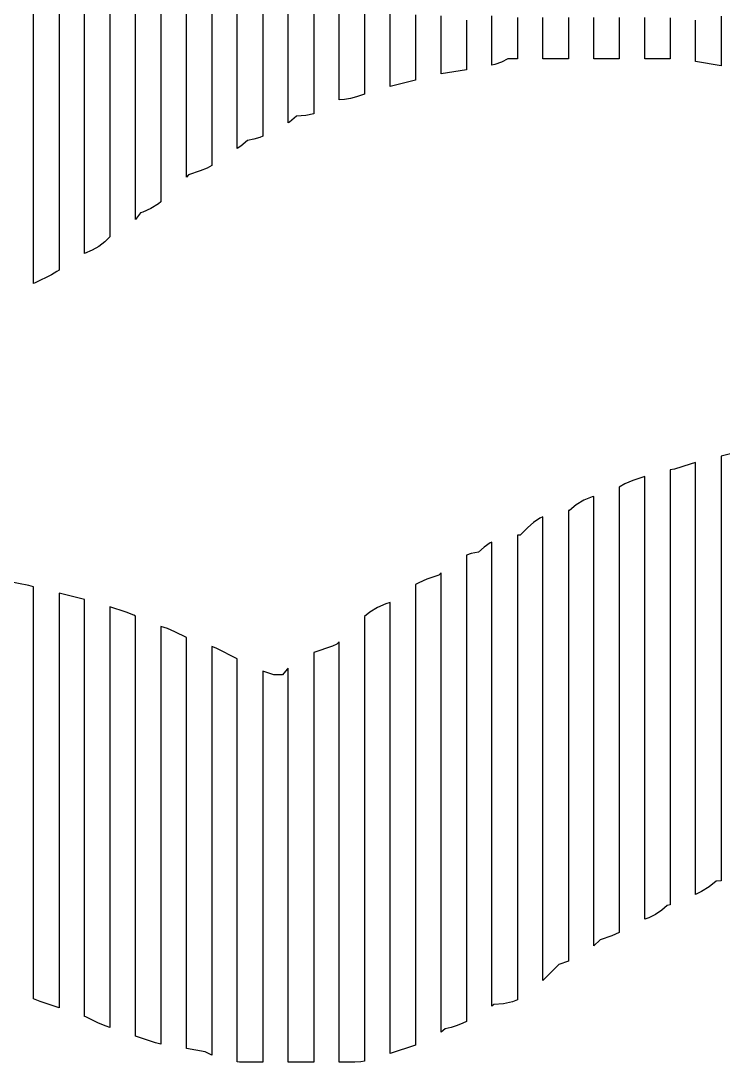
# Model space of a CAD drawing. Header units: metres. Extents: x -6 to 1890, y -8 to 898.
# Drawn here: x 623.6 to 733.9, y 462.7 to 626.4 of the extents above; entities that cross this region are included whole.
import ezdxf

# ---------------------------------------------------------------- set-up
doc = ezdxf.new("R2010")
doc.units = ezdxf.units.M
doc.layers.add('PASSADAS_COMPLETAS', color=1, linetype='CONTINUOUS')
doc.layers.add('PECAS_2D', color=3, linetype='CONTINUOUS')

msp = doc.modelspace()

# ---------------------------------------------------------------- linework, layer by layer
at = {"layer": 'PASSADAS_COMPLETAS'}
for points in [[(685.578, 627.281), (685.578, 625.997), (685.578, 624.714), (685.578, 623.43), (685.578, 622.146), (685.578, 617.012), (681.578, 616.012), (681.578, 621.177), (681.578, 622.469), (681.578, 623.76), (681.578, 625.051), (681.578, 626.343), (681.578, 658.625)], [(677.578, 656.507), (677.578, 625.242), (677.578, 623.94), (677.578, 622.637), (677.578, 621.334), (677.578, 620.032), (677.578, 614.821), (676.326, 614.404), (675.386, 614.146), (674.422, 613.989), (673.578, 613.944), (673.578, 617.848), (673.578, 619.15), (673.578, 620.451), (673.578, 621.753), (673.578, 623.054), (673.578, 624.356), (673.578, 656.893)], [(669.578, 655.92), (669.578, 623.435), (669.578, 622.136), (669.578, 620.837), (669.578, 619.537), (669.578, 618.238), (669.578, 616.938), (669.578, 611.741), (668.37, 611.457), (666.876, 611.352), (665.797, 610.451), (665.578, 610.319), (665.578, 615.442), (665.578, 616.723), (665.578, 618.003), (665.578, 619.284), (665.578, 620.565), (665.578, 621.845), (665.578, 653.863)], [(661.578, 652.336), (661.578, 619.918), (661.578, 618.622), (661.578, 617.325), (661.578, 616.028), (661.578, 614.732), (661.578, 613.435), (661.578, 608.248), (661.109, 608.044), (660.172, 607.752), (659.201, 607.554), (658.154, 606.655), (657.578, 606.296), (657.578, 611.454), (657.578, 612.744), (657.578, 614.034), (657.578, 615.323), (657.578, 616.613), (657.578, 617.903), (657.578, 651.434)], [(653.578, 650.654), (653.578, 616.688), (653.578, 615.382), (653.578, 614.075), (653.578, 612.769), (653.578, 611.463), (653.578, 610.156), (653.578, 608.85), (653.578, 603.624), (652.867, 603.219), (651.767, 602.77), (649.927, 602.157), (649.578, 601.808), (649.578, 606.981), (649.578, 608.274), (649.578, 609.567), (649.578, 610.86), (649.578, 612.154), (649.578, 648.362)], [(645.578, 647.006), (645.578, 609.537), (645.578, 608.245), (645.578, 606.953), (645.578, 605.661), (645.578, 604.368), (645.578, 597.908), (645.21, 597.593), (644.01, 596.852), (642.718, 596.307), (642.353, 596.185), (641.578, 595.146), (641.578, 600.357), (641.578, 601.66), (641.578, 602.963), (641.578, 604.266), (641.578, 605.568), (641.578, 606.871), (641.578, 608.174), (641.578, 643.349)], [(637.578, 642.702), (637.578, 605.311), (637.578, 604.022), (637.578, 602.733), (637.578, 601.443), (637.578, 600.154), (637.578, 598.865), (637.578, 597.575), (637.578, 592.418), (636.767, 591.613), (635.813, 590.887), (634.771, 590.293), (633.578, 589.813), (633.578, 594.944), (633.578, 596.227), (633.578, 597.509), (633.578, 598.792), (633.578, 600.074), (633.578, 601.357), (633.578, 602.64), (633.578, 639.836)], [(629.578, 637.708), (629.578, 600.137), (629.578, 598.841), (629.578, 597.546), (629.578, 596.25), (629.578, 594.954), (629.578, 593.659), (629.578, 592.363), (629.578, 587.181), (629.246, 586.942), (628.399, 586.46), (625.814, 585.167), (625.578, 585.065), (625.578, 590.28), (625.578, 591.583), (625.578, 592.887), (625.578, 594.19), (625.578, 595.494), (625.578, 596.798), (625.578, 634.603)], [(693.578, 626.458), (693.578, 625.161), (693.578, 623.864), (693.578, 618.674), (689.578, 618.008), (689.578, 623.212), (689.578, 624.513), (689.578, 625.814), (689.578, 627.115)], [(701.578, 626.875), (701.578, 625.58), (701.578, 624.285), (701.578, 620.4), (700.098, 620.4), (699.091, 619.879), (698.023, 619.487), (697.578, 619.384), (697.578, 624.539), (697.578, 625.827), (697.578, 627.116)], [(709.578, 626.875), (709.578, 625.58), (709.578, 624.285), (709.578, 620.4), (705.578, 620.4), (705.578, 624.285), (705.578, 625.58), (705.578, 626.875)], [(717.578, 626.875), (717.578, 625.58), (717.578, 624.285), (717.578, 620.4), (713.578, 620.4), (713.578, 624.285), (713.578, 625.58), (713.578, 626.875)], [(725.578, 626.814), (725.578, 625.531), (725.578, 624.249), (725.578, 620.4), (721.578, 620.4), (721.578, 624.285), (721.578, 625.58), (721.578, 626.875)], [(733.578, 627.087), (733.578, 625.79), (733.578, 624.492), (733.578, 623.194), (733.578, 619.301), (729.578, 619.968), (729.578, 623.849), (729.578, 625.143), (729.578, 626.437)], [(737.578, 558.936), (733.578, 557.936), (733.578, 552.8), (733.578, 551.517), (733.578, 550.233), (733.578, 548.949), (733.578, 547.665), (733.578, 546.381), (733.578, 545.097), (733.578, 543.813), (733.578, 542.529), (733.578, 541.246), (733.578, 539.962), (733.578, 538.678), (733.578, 537.394), (733.578, 536.11), (733.578, 534.826), (733.578, 532.258), (733.578, 501.446), (733.578, 500.162), (733.578, 498.878), (733.578, 497.594), (733.578, 496.31), (733.578, 495.026), (733.578, 491.175), (732.799, 491.139), (731.72, 490.238), (730.515, 489.514), (729.578, 489.046), (729.578, 494.268), (729.578, 495.574), (729.578, 496.879), (729.578, 498.185), (729.578, 499.49), (729.578, 500.796), (729.578, 533.435), (729.578, 534.741), (729.578, 536.047), (729.578, 537.352), (729.578, 538.658), (729.578, 539.963), (729.578, 541.269), (729.578, 542.575), (729.578, 543.88), (729.578, 545.186), (729.578, 546.491), (729.578, 547.797), (729.578, 549.102), (729.578, 550.408), (729.578, 551.714), (729.578, 556.936), (728.738, 556.698), (726.255, 555.871), (725.578, 555.805), (725.578, 550.646), (725.578, 549.356), (725.578, 548.066), (725.578, 546.776), (725.578, 545.486), (725.578, 544.196), (725.578, 542.906), (725.578, 541.616), (725.578, 540.326), (725.578, 539.036), (725.578, 537.746), (725.578, 536.456), (725.578, 535.166), (725.578, 533.876), (725.578, 532.586), (725.578, 530.006), (725.578, 499.047), (725.578, 497.757), (725.578, 496.468), (725.578, 495.178), (725.578, 493.888), (725.578, 492.598), (725.578, 491.308), (725.578, 487.438), (725.125, 487.341), (724.251, 486.573), (723.274, 485.915), (722.216, 485.387), (721.578, 485.166), (721.578, 490.32), (721.578, 491.608), (721.578, 492.897), (721.578, 494.185), (721.578, 495.474), (721.578, 496.762), (721.578, 530.262), (721.578, 531.55), (721.578, 532.839), (721.578, 534.127), (721.578, 535.416), (721.578, 536.704), (721.578, 537.993), (721.578, 539.281), (721.578, 540.569), (721.578, 541.858), (721.578, 543.146), (721.578, 544.435), (721.578, 545.723), (721.578, 547.012), (721.578, 548.3), (721.578, 549.589), (721.578, 554.742), (719.69, 554.113), (718.432, 553.586), (717.578, 553.066), (717.578, 547.88), (717.578, 546.583), (717.578, 545.287), (717.578, 543.99), (717.578, 542.694), (717.578, 541.397), (717.578, 540.101), (717.578, 538.804), (717.578, 537.508), (717.578, 536.211), (717.578, 534.915), (717.578, 533.618), (717.578, 532.322), (717.578, 531.025), (717.578, 529.729), (717.578, 528.432), (717.578, 494.724), (717.578, 493.427), (717.578, 492.131), (717.578, 490.834), (717.578, 489.538), (717.578, 488.241), (717.578, 483.055), (716.397, 482.557), (714.557, 481.944), (713.578, 480.965), (713.578, 486.104), (713.578, 487.388), (713.578, 488.673), (713.578, 489.957), (713.578, 491.242), (713.578, 492.527), (713.578, 527.212), (713.578, 528.497), (713.578, 529.782), (713.578, 531.066), (713.578, 532.351), (713.578, 533.636), (713.578, 534.92), (713.578, 536.205), (713.578, 537.49), (713.578, 538.774), (713.578, 540.059), (713.578, 541.344), (713.578, 542.628), (713.578, 543.913), (713.578, 545.198), (713.578, 546.482), (713.578, 551.621), (713.344, 551.566), (712.027, 551.03), (710.816, 550.3), (709.751, 549.41), (709.578, 549.406), (709.578, 544.253), (709.578, 542.965), (709.578, 541.677), (709.578, 540.389), (709.578, 539.101), (709.578, 537.813), (709.578, 536.525), (709.578, 535.237), (709.578, 533.949), (709.578, 532.66), (709.578, 531.372), (709.578, 530.084), (709.578, 528.796), (709.578, 527.508), (709.578, 526.22), (709.578, 490.154), (709.578, 488.866), (709.578, 487.578), (709.578, 486.289), (709.578, 485.001), (709.578, 483.713), (709.578, 478.561), (708.094, 478.066), (705.578, 475.55), (705.578, 480.756), (705.578, 482.057), (705.578, 483.359), (705.578, 484.66), (705.578, 485.961), (705.578, 487.263), (705.578, 488.564), (705.578, 523.703), (705.578, 525.004), (705.578, 526.306), (705.578, 527.607), (705.578, 528.908), (705.578, 530.21), (705.578, 531.511), (705.578, 532.813), (705.578, 534.114), (705.578, 535.416), (705.578, 536.717), (705.578, 538.018), (705.578, 539.32), (705.578, 540.621), (705.578, 541.923), (705.578, 543.224), (705.578, 548.43), (705.08, 548.184), (704.088, 547.519), (703.207, 546.744), (701.994, 545.532), (701.578, 545.512), (701.578, 540.297), (701.578, 538.994), (701.578, 537.69), (701.578, 536.387), (701.578, 535.083), (701.578, 533.779), (701.578, 532.476), (701.578, 531.172), (701.578, 529.869), (701.578, 528.565), (701.578, 527.261), (701.578, 525.958), (701.578, 524.654), (701.578, 523.351), (701.578, 522.047), (701.578, 485.546), (701.578, 484.242), (701.578, 482.939), (701.578, 481.635), (701.578, 480.331), (701.578, 479.028), (701.578, 477.724), (701.578, 472.51), (700.812, 472.192), (699.414, 471.859), (697.899, 471.75), (697.578, 471.482), (697.578, 475.39), (697.578, 476.693), (697.578, 477.995), (697.578, 479.298), (697.578, 480.601), (697.578, 481.903), (697.578, 519.681), (697.578, 520.983), (697.578, 522.286), (697.578, 523.589), (697.578, 524.891), (697.578, 526.194), (697.578, 527.497), (697.578, 528.799), (697.578, 530.102), (697.578, 531.405), (697.578, 532.707), (697.578, 534.01), (697.578, 535.313), (697.578, 536.615), (697.578, 537.918), (697.578, 539.221), (697.578, 544.431), (697.324, 544.306), (696.333, 543.641), (695.442, 542.857), (694.303, 542.621), (693.578, 542.37), (693.578, 537.229), (693.578, 535.944), (693.578, 534.658), (693.578, 533.373), (693.578, 532.088), (693.578, 530.802), (693.578, 529.517), (693.578, 528.232), (693.578, 526.946), (693.578, 525.661), (693.578, 524.376), (693.578, 523.09), (693.578, 521.805), (693.578, 520.52), (693.578, 519.234), (693.578, 517.949), (693.578, 516.664), (693.578, 480.675), (693.578, 479.389), (693.578, 478.104), (693.578, 476.819), (693.578, 475.533), (693.578, 474.248), (693.578, 469.107), (693.03, 468.832), (692.132, 468.442), (691.194, 468.15), (690.224, 467.952), (689.578, 467.398), (689.578, 472.554), (689.578, 473.843), (689.578, 475.132), (689.578, 476.421), (689.578, 477.71), (689.578, 513.8), (689.578, 515.089), (689.578, 516.378), (689.578, 517.667), (689.578, 518.956), (689.578, 520.245), (689.578, 521.533), (689.578, 522.822), (689.578, 524.111), (689.578, 525.4), (689.578, 526.689), (689.578, 527.978), (689.578, 529.267), (689.578, 530.556), (689.578, 531.845), (689.578, 533.134), (689.578, 534.423), (689.578, 539.578), (689.215, 539.215), (687.375, 538.602), (686.083, 538.057), (685.578, 537.745), (685.578, 531.285), (685.578, 528.701), (685.578, 527.409), (685.578, 526.117), (685.578, 524.825), (685.578, 523.533), (685.578, 522.241), (685.578, 520.949), (685.578, 519.657), (685.578, 518.365), (685.578, 517.073), (685.578, 515.78), (685.578, 514.488), (685.578, 513.196), (685.578, 511.904), (685.578, 477.019), (685.578, 475.727), (685.578, 474.435), (685.578, 473.143), (685.578, 471.851), (685.578, 470.559), (685.578, 469.267), (685.578, 465.391), (681.578, 464.057), (681.578, 467.924), (681.578, 469.213), (681.578, 470.502), (681.578, 471.79), (681.578, 473.079), (681.578, 474.368), (681.578, 475.657), (681.578, 507.879), (681.578, 509.168), (681.578, 510.457), (681.578, 511.746), (681.578, 513.035), (681.578, 514.324), (681.578, 515.613), (681.578, 516.902), (681.578, 518.19), (681.578, 519.479), (681.578, 520.768), (681.578, 522.057), (681.578, 523.346), (681.578, 524.635), (681.578, 525.924), (681.578, 527.213), (681.578, 528.502), (681.578, 534.946), (680.912, 534.724), (679.62, 534.179), (678.42, 533.438), (677.578, 532.717), (677.578, 526.247), (677.578, 524.953), (677.578, 523.66), (677.578, 522.366), (677.578, 521.072), (677.578, 519.778), (677.578, 518.484), (677.578, 517.19), (677.578, 515.896), (677.578, 514.602), (677.578, 513.308), (677.578, 512.014), (677.578, 510.721), (677.578, 509.427), (677.578, 508.133), (677.578, 506.839), (677.578, 505.545), (677.578, 474.491), (677.578, 473.197), (677.578, 471.904), (677.578, 470.61), (677.578, 469.316), (677.578, 468.022), (677.578, 466.728), (677.578, 462.846), (677.007, 462.754), (676.034, 462.701), (673.578, 462.701), (673.578, 466.586), (673.578, 467.882), (673.578, 469.177), (673.578, 470.472), (673.578, 471.767), (673.578, 473.062), (673.578, 502.848), (673.578, 504.143), (673.578, 505.438), (673.578, 506.733), (673.578, 508.028), (673.578, 509.323), (673.578, 510.618), (673.578, 511.913), (673.578, 513.208), (673.578, 514.503), (673.578, 515.798), (673.578, 517.093), (673.578, 518.388), (673.578, 519.684), (673.578, 520.979), (673.578, 522.274), (673.578, 523.569), (673.578, 528.749), (673.229, 528.399), (672.543, 528.056), (669.578, 527.068), (669.578, 520.632), (669.578, 519.344), (669.578, 518.057), (669.578, 516.77), (669.578, 515.482), (669.578, 514.195), (669.578, 512.908), (669.578, 511.62), (669.578, 510.333), (669.578, 509.046), (669.578, 506.471), (669.578, 505.183), (669.578, 503.896), (669.578, 502.609), (669.578, 501.321), (669.578, 473), (669.578, 471.713), (669.578, 470.425), (669.578, 469.138), (669.578, 467.851), (669.578, 466.563), (669.578, 462.701), (665.578, 462.701), (665.578, 466.57), (665.578, 467.86), (665.578, 469.15), (665.578, 470.44), (665.578, 471.729), (665.578, 473.019), (665.578, 501.392), (665.578, 503.972), (665.578, 505.262), (665.578, 506.551), (665.578, 507.841), (665.578, 509.131), (665.578, 510.42), (665.578, 511.71), (665.578, 513), (665.578, 514.289), (665.578, 515.579), (665.578, 516.869), (665.578, 518.159), (665.578, 524.607), (665.422, 524.456), (664.703, 523.557), (663.292, 523.557), (661.578, 524.129), (661.578, 520.208), (661.578, 518.901), (661.578, 517.594), (661.578, 516.287), (661.578, 514.98), (661.578, 513.673), (661.578, 512.366), (661.578, 511.059), (661.578, 509.752), (661.578, 508.445), (661.578, 507.138), (661.578, 505.831), (661.578, 504.524), (661.578, 473.157), (661.578, 471.85), (661.578, 470.543), (661.578, 469.236), (661.578, 467.929), (661.578, 466.622), (661.578, 462.701), (657.937, 462.701), (657.578, 462.729), (657.578, 466.609), (657.578, 467.903), (657.578, 469.196), (657.578, 470.489), (657.578, 471.783), (657.578, 473.076), (657.578, 506.703), (657.578, 507.997), (657.578, 509.29), (657.578, 510.583), (657.578, 511.877), (657.578, 513.17), (657.578, 514.464), (657.578, 515.757), (657.578, 517.05), (657.578, 518.344), (657.578, 519.637), (657.578, 520.93), (657.578, 522.224), (657.578, 526.104), (654.251, 527.767), (653.578, 528.046), (653.578, 524.192), (653.578, 522.907), (653.578, 521.622), (653.578, 520.337), (653.578, 519.053), (653.578, 517.768), (653.578, 516.483), (653.578, 515.198), (653.578, 513.913), (653.578, 512.629), (653.578, 511.344), (653.578, 510.059), (653.578, 508.774), (653.578, 507.49), (653.578, 474.085), (653.578, 472.8), (653.578, 471.516), (653.578, 470.231), (653.578, 468.946), (653.578, 467.661), (653.578, 463.807), (652.506, 464.343), (649.578, 464.831), (649.578, 467.416), (649.578, 468.708), (649.578, 470.001), (649.578, 471.293), (649.578, 472.586), (649.578, 473.879), (649.578, 510.069), (649.578, 511.362), (649.578, 512.655), (649.578, 513.947), (649.578, 515.24), (649.578, 516.532), (649.578, 517.825), (649.578, 519.117), (649.578, 520.41), (649.578, 521.702), (649.578, 522.995), (649.578, 524.287), (649.578, 525.58), (649.578, 529.458), (647.788, 530.352), (646.596, 530.846), (645.578, 531.186), (645.578, 527.324), (645.578, 526.037), (645.578, 524.75), (645.578, 523.463), (645.578, 522.175), (645.578, 520.888), (645.578, 519.601), (645.578, 518.314), (645.578, 517.027), (645.578, 515.74), (645.578, 514.452), (645.578, 513.165), (645.578, 511.878), (645.578, 475.837), (645.578, 474.55), (645.578, 473.263), (645.578, 471.976), (645.578, 470.689), (645.578, 469.402), (645.578, 465.54), (644.719, 465.754), (641.578, 466.8), (641.578, 470.683), (641.578, 471.978), (641.578, 473.272), (641.578, 474.566), (641.578, 475.861), (641.578, 477.155), (641.578, 513.396), (641.578, 514.691), (641.578, 515.985), (641.578, 517.279), (641.578, 518.574), (641.578, 519.868), (641.578, 521.162), (641.578, 522.457), (641.578, 523.751), (641.578, 525.045), (641.578, 526.34), (641.578, 527.634), (641.578, 528.928), (641.578, 532.811), (641.325, 532.938), (640.133, 533.431), (637.578, 534.283), (637.578, 530.392), (637.578, 529.095), (637.578, 527.798), (637.578, 526.501), (637.578, 525.204), (637.578, 523.907), (637.578, 522.61), (637.578, 521.313), (637.578, 520.016), (637.578, 518.719), (637.578, 517.422), (637.578, 516.124), (637.578, 514.827), (637.578, 479.807), (637.578, 478.51), (637.578, 477.213), (637.578, 475.916), (637.578, 474.619), (637.578, 473.322), (637.578, 472.025), (637.578, 468.134), (636.963, 468.339), (635.771, 468.832), (633.764, 469.836), (633.578, 469.898), (633.578, 473.752), (633.578, 475.037), (633.578, 476.322), (633.578, 477.607), (633.578, 478.891), (633.578, 480.176), (633.578, 516.149), (633.578, 517.434), (633.578, 518.719), (633.578, 520.004), (633.578, 521.289), (633.578, 522.573), (633.578, 523.858), (633.578, 525.143), (633.578, 526.428), (633.578, 527.712), (633.578, 528.997), (633.578, 530.282), (633.578, 531.567), (633.578, 535.421), (629.578, 536.421), (629.578, 532.51), (629.578, 531.206), (629.578, 529.902), (629.578, 528.598), (629.578, 527.294), (629.578, 525.991), (629.578, 524.687), (629.578, 523.383), (629.578, 522.079), (629.578, 520.775), (629.578, 519.472), (629.578, 518.168), (629.578, 516.864), (629.578, 482.965), (629.578, 481.662), (629.578, 480.358), (629.578, 479.054), (629.578, 477.75), (629.578, 476.446), (629.578, 475.143), (629.578, 471.231), (626.622, 472.217), (625.578, 472.657), (625.578, 477.838), (625.578, 479.133), (625.578, 480.428), (625.578, 481.724), (625.578, 483.019), (625.578, 484.314), (625.578, 516.696), (625.578, 517.992), (625.578, 519.287), (625.578, 520.582), (625.578, 521.878), (625.578, 523.173), (625.578, 524.468), (625.578, 525.763), (625.578, 527.059), (625.578, 528.354), (625.578, 529.649), (625.578, 530.945), (625.578, 532.24), (625.578, 533.535), (625.578, 537.421), (624.821, 537.599), (621.578, 538.248)]]:
    msp.add_lwpolyline(points, dxfattribs=at)
at = {"layer": 'PECAS_2D'}
for points in [[(685.578, 627.281), (685.578, 625.997), (685.578, 624.714), (685.578, 623.43), (685.578, 622.146), (685.578, 617.012), (681.578, 616.012), (681.578, 621.177), (681.578, 622.469), (681.578, 623.76), (681.578, 625.051), (681.578, 626.343), (681.578, 658.625)], [(677.578, 656.507), (677.578, 625.242), (677.578, 623.94), (677.578, 622.637), (677.578, 621.334), (677.578, 620.032), (677.578, 614.821), (676.326, 614.404), (675.386, 614.146), (674.422, 613.989), (673.578, 613.944), (673.578, 617.848), (673.578, 619.15), (673.578, 620.451), (673.578, 621.753), (673.578, 623.054), (673.578, 624.356), (673.578, 656.893)], [(669.578, 655.92), (669.578, 623.435), (669.578, 622.136), (669.578, 620.837), (669.578, 619.537), (669.578, 618.238), (669.578, 616.938), (669.578, 611.741), (668.37, 611.457), (666.876, 611.352), (665.797, 610.451), (665.578, 610.319), (665.578, 615.442), (665.578, 616.723), (665.578, 618.003), (665.578, 619.284), (665.578, 620.565), (665.578, 621.845), (665.578, 653.863)], [(661.578, 652.336), (661.578, 619.918), (661.578, 618.622), (661.578, 617.325), (661.578, 616.028), (661.578, 614.732), (661.578, 613.435), (661.578, 608.248), (661.109, 608.044), (660.172, 607.752), (659.201, 607.554), (658.154, 606.655), (657.578, 606.296), (657.578, 611.454), (657.578, 612.744), (657.578, 614.034), (657.578, 615.323), (657.578, 616.613), (657.578, 617.903), (657.578, 651.434)], [(653.578, 650.654), (653.578, 616.688), (653.578, 615.382), (653.578, 614.075), (653.578, 612.769), (653.578, 611.463), (653.578, 610.156), (653.578, 608.85), (653.578, 603.624), (652.867, 603.219), (651.767, 602.77), (649.927, 602.157), (649.578, 601.808), (649.578, 606.981), (649.578, 608.274), (649.578, 609.567), (649.578, 610.86), (649.578, 612.154), (649.578, 648.362)], [(645.578, 647.006), (645.578, 609.537), (645.578, 608.245), (645.578, 606.953), (645.578, 605.661), (645.578, 604.368), (645.578, 597.908), (645.21, 597.593), (644.01, 596.852), (642.718, 596.307), (642.353, 596.185), (641.578, 595.146), (641.578, 600.357), (641.578, 601.66), (641.578, 602.963), (641.578, 604.266), (641.578, 605.568), (641.578, 606.871), (641.578, 608.174), (641.578, 643.349)], [(637.578, 642.702), (637.578, 605.311), (637.578, 604.022), (637.578, 602.733), (637.578, 601.443), (637.578, 600.154), (637.578, 598.865), (637.578, 597.575), (637.578, 592.418), (636.767, 591.613), (635.813, 590.887), (634.771, 590.293), (633.578, 589.813), (633.578, 594.944), (633.578, 596.227), (633.578, 597.509), (633.578, 598.792), (633.578, 600.074), (633.578, 601.357), (633.578, 602.64), (633.578, 639.836)], [(629.578, 637.708), (629.578, 600.137), (629.578, 598.841), (629.578, 597.546), (629.578, 596.25), (629.578, 594.954), (629.578, 593.659), (629.578, 592.363), (629.578, 587.181), (629.246, 586.942), (628.399, 586.46), (625.814, 585.167), (625.578, 585.065), (625.578, 590.28), (625.578, 591.583), (625.578, 592.887), (625.578, 594.19), (625.578, 595.494), (625.578, 596.798), (625.578, 634.603)], [(693.578, 626.458), (693.578, 625.161), (693.578, 623.864), (693.578, 618.674), (689.578, 618.008), (689.578, 623.212), (689.578, 624.513), (689.578, 625.814), (689.578, 627.115)], [(701.578, 626.875), (701.578, 625.58), (701.578, 624.285), (701.578, 620.4), (700.098, 620.4), (699.091, 619.879), (698.023, 619.487), (697.578, 619.384), (697.578, 624.539), (697.578, 625.827), (697.578, 627.116)], [(709.578, 626.875), (709.578, 625.58), (709.578, 624.285), (709.578, 620.4), (705.578, 620.4), (705.578, 624.285), (705.578, 625.58), (705.578, 626.875)], [(717.578, 626.875), (717.578, 625.58), (717.578, 624.285), (717.578, 620.4), (713.578, 620.4), (713.578, 624.285), (713.578, 625.58), (713.578, 626.875)], [(725.578, 626.814), (725.578, 625.531), (725.578, 624.249), (725.578, 620.4), (721.578, 620.4), (721.578, 624.285), (721.578, 625.58), (721.578, 626.875)], [(733.578, 627.087), (733.578, 625.79), (733.578, 624.492), (733.578, 623.194), (733.578, 619.301), (729.578, 619.968), (729.578, 623.849), (729.578, 625.143), (729.578, 626.437)], [(737.578, 558.936), (733.578, 557.936), (733.578, 552.8), (733.578, 551.517), (733.578, 550.233), (733.578, 548.949), (733.578, 547.665), (733.578, 546.381), (733.578, 545.097), (733.578, 543.813), (733.578, 542.529), (733.578, 541.246), (733.578, 539.962), (733.578, 538.678), (733.578, 537.394), (733.578, 536.11), (733.578, 534.826), (733.578, 532.258), (733.578, 501.446), (733.578, 500.162), (733.578, 498.878), (733.578, 497.594), (733.578, 496.31), (733.578, 495.026), (733.578, 491.175), (732.799, 491.139), (731.72, 490.238), (730.515, 489.514), (729.578, 489.046), (729.578, 494.268), (729.578, 495.574), (729.578, 496.879), (729.578, 498.185), (729.578, 499.49), (729.578, 500.796), (729.578, 533.435), (729.578, 534.741), (729.578, 536.047), (729.578, 537.352), (729.578, 538.658), (729.578, 539.963), (729.578, 541.269), (729.578, 542.575), (729.578, 543.88), (729.578, 545.186), (729.578, 546.491), (729.578, 547.797), (729.578, 549.102), (729.578, 550.408), (729.578, 551.714), (729.578, 556.936), (728.738, 556.698), (726.255, 555.871), (725.578, 555.805), (725.578, 550.646), (725.578, 549.356), (725.578, 548.066), (725.578, 546.776), (725.578, 545.486), (725.578, 544.196), (725.578, 542.906), (725.578, 541.616), (725.578, 540.326), (725.578, 539.036), (725.578, 537.746), (725.578, 536.456), (725.578, 535.166), (725.578, 533.876), (725.578, 532.586), (725.578, 530.006), (725.578, 499.047), (725.578, 497.757), (725.578, 496.468), (725.578, 495.178), (725.578, 493.888), (725.578, 492.598), (725.578, 491.308), (725.578, 487.438), (725.125, 487.341), (724.251, 486.573), (723.274, 485.915), (722.216, 485.387), (721.578, 485.166), (721.578, 490.32), (721.578, 491.608), (721.578, 492.897), (721.578, 494.185), (721.578, 495.474), (721.578, 496.762), (721.578, 530.262), (721.578, 531.55), (721.578, 532.839), (721.578, 534.127), (721.578, 535.416), (721.578, 536.704), (721.578, 537.993), (721.578, 539.281), (721.578, 540.569), (721.578, 541.858), (721.578, 543.146), (721.578, 544.435), (721.578, 545.723), (721.578, 547.012), (721.578, 548.3), (721.578, 549.589), (721.578, 554.742), (719.69, 554.113), (718.432, 553.586), (717.578, 553.066), (717.578, 547.88), (717.578, 546.583), (717.578, 545.287), (717.578, 543.99), (717.578, 542.694), (717.578, 541.397), (717.578, 540.101), (717.578, 538.804), (717.578, 537.508), (717.578, 536.211), (717.578, 534.915), (717.578, 533.618), (717.578, 532.322), (717.578, 531.025), (717.578, 529.729), (717.578, 528.432), (717.578, 494.724), (717.578, 493.427), (717.578, 492.131), (717.578, 490.834), (717.578, 489.538), (717.578, 488.241), (717.578, 483.055), (716.397, 482.557), (714.557, 481.944), (713.578, 480.965), (713.578, 486.104), (713.578, 487.388), (713.578, 488.673), (713.578, 489.957), (713.578, 491.242), (713.578, 492.527), (713.578, 527.212), (713.578, 528.497), (713.578, 529.782), (713.578, 531.066), (713.578, 532.351), (713.578, 533.636), (713.578, 534.92), (713.578, 536.205), (713.578, 537.49), (713.578, 538.774), (713.578, 540.059), (713.578, 541.344), (713.578, 542.628), (713.578, 543.913), (713.578, 545.198), (713.578, 546.482), (713.578, 551.621), (713.344, 551.566), (712.027, 551.03), (710.816, 550.3), (709.751, 549.41), (709.578, 549.406), (709.578, 544.253), (709.578, 542.965), (709.578, 541.677), (709.578, 540.389), (709.578, 539.101), (709.578, 537.813), (709.578, 536.525), (709.578, 535.237), (709.578, 533.949), (709.578, 532.66), (709.578, 531.372), (709.578, 530.084), (709.578, 528.796), (709.578, 527.508), (709.578, 526.22), (709.578, 490.154), (709.578, 488.866), (709.578, 487.578), (709.578, 486.289), (709.578, 485.001), (709.578, 483.713), (709.578, 478.561), (708.094, 478.066), (705.578, 475.55), (705.578, 480.756), (705.578, 482.057), (705.578, 483.359), (705.578, 484.66), (705.578, 485.961), (705.578, 487.263), (705.578, 488.564), (705.578, 523.703), (705.578, 525.004), (705.578, 526.306), (705.578, 527.607), (705.578, 528.908), (705.578, 530.21), (705.578, 531.511), (705.578, 532.813), (705.578, 534.114), (705.578, 535.416), (705.578, 536.717), (705.578, 538.018), (705.578, 539.32), (705.578, 540.621), (705.578, 541.923), (705.578, 543.224), (705.578, 548.43), (705.08, 548.184), (704.088, 547.519), (703.207, 546.744), (701.994, 545.532), (701.578, 545.512), (701.578, 540.297), (701.578, 538.994), (701.578, 537.69), (701.578, 536.387), (701.578, 535.083), (701.578, 533.779), (701.578, 532.476), (701.578, 531.172), (701.578, 529.869), (701.578, 528.565), (701.578, 527.261), (701.578, 525.958), (701.578, 524.654), (701.578, 523.351), (701.578, 522.047), (701.578, 485.546), (701.578, 484.242), (701.578, 482.939), (701.578, 481.635), (701.578, 480.331), (701.578, 479.028), (701.578, 477.724), (701.578, 472.51), (700.812, 472.192), (699.414, 471.859), (697.899, 471.75), (697.578, 471.482), (697.578, 475.39), (697.578, 476.693), (697.578, 477.995), (697.578, 479.298), (697.578, 480.601), (697.578, 481.903), (697.578, 519.681), (697.578, 520.983), (697.578, 522.286), (697.578, 523.589), (697.578, 524.891), (697.578, 526.194), (697.578, 527.497), (697.578, 528.799), (697.578, 530.102), (697.578, 531.405), (697.578, 532.707), (697.578, 534.01), (697.578, 535.313), (697.578, 536.615), (697.578, 537.918), (697.578, 539.221), (697.578, 544.431), (697.324, 544.306), (696.333, 543.641), (695.442, 542.857), (694.303, 542.621), (693.578, 542.37), (693.578, 537.229), (693.578, 535.944), (693.578, 534.658), (693.578, 533.373), (693.578, 532.088), (693.578, 530.802), (693.578, 529.517), (693.578, 528.232), (693.578, 526.946), (693.578, 525.661), (693.578, 524.376), (693.578, 523.09), (693.578, 521.805), (693.578, 520.52), (693.578, 519.234), (693.578, 517.949), (693.578, 516.664), (693.578, 480.675), (693.578, 479.389), (693.578, 478.104), (693.578, 476.819), (693.578, 475.533), (693.578, 474.248), (693.578, 469.107), (693.03, 468.832), (692.132, 468.442), (691.194, 468.15), (690.224, 467.952), (689.578, 467.398), (689.578, 472.554), (689.578, 473.843), (689.578, 475.132), (689.578, 476.421), (689.578, 477.71), (689.578, 513.8), (689.578, 515.089), (689.578, 516.378), (689.578, 517.667), (689.578, 518.956), (689.578, 520.245), (689.578, 521.533), (689.578, 522.822), (689.578, 524.111), (689.578, 525.4), (689.578, 526.689), (689.578, 527.978), (689.578, 529.267), (689.578, 530.556), (689.578, 531.845), (689.578, 533.134), (689.578, 534.423), (689.578, 539.578), (689.215, 539.215), (687.375, 538.602), (686.083, 538.057), (685.578, 537.745), (685.578, 531.285), (685.578, 528.701), (685.578, 527.409), (685.578, 526.117), (685.578, 524.825), (685.578, 523.533), (685.578, 522.241), (685.578, 520.949), (685.578, 519.657), (685.578, 518.365), (685.578, 517.073), (685.578, 515.78), (685.578, 514.488), (685.578, 513.196), (685.578, 511.904), (685.578, 477.019), (685.578, 475.727), (685.578, 474.435), (685.578, 473.143), (685.578, 471.851), (685.578, 470.559), (685.578, 469.267), (685.578, 465.391), (681.578, 464.057), (681.578, 467.924), (681.578, 469.213), (681.578, 470.502), (681.578, 471.79), (681.578, 473.079), (681.578, 474.368), (681.578, 475.657), (681.578, 507.879), (681.578, 509.168), (681.578, 510.457), (681.578, 511.746), (681.578, 513.035), (681.578, 514.324), (681.578, 515.613), (681.578, 516.902), (681.578, 518.19), (681.578, 519.479), (681.578, 520.768), (681.578, 522.057), (681.578, 523.346), (681.578, 524.635), (681.578, 525.924), (681.578, 527.213), (681.578, 528.502), (681.578, 534.946), (680.912, 534.724), (679.62, 534.179), (678.42, 533.438), (677.578, 532.717), (677.578, 526.247), (677.578, 524.953), (677.578, 523.66), (677.578, 522.366), (677.578, 521.072), (677.578, 519.778), (677.578, 518.484), (677.578, 517.19), (677.578, 515.896), (677.578, 514.602), (677.578, 513.308), (677.578, 512.014), (677.578, 510.721), (677.578, 509.427), (677.578, 508.133), (677.578, 506.839), (677.578, 505.545), (677.578, 474.491), (677.578, 473.197), (677.578, 471.904), (677.578, 470.61), (677.578, 469.316), (677.578, 468.022), (677.578, 466.728), (677.578, 462.846), (677.007, 462.754), (676.034, 462.701), (673.578, 462.701), (673.578, 466.586), (673.578, 467.882), (673.578, 469.177), (673.578, 470.472), (673.578, 471.767), (673.578, 473.062), (673.578, 502.848), (673.578, 504.143), (673.578, 505.438), (673.578, 506.733), (673.578, 508.028), (673.578, 509.323), (673.578, 510.618), (673.578, 511.913), (673.578, 513.208), (673.578, 514.503), (673.578, 515.798), (673.578, 517.093), (673.578, 518.388), (673.578, 519.684), (673.578, 520.979), (673.578, 522.274), (673.578, 523.569), (673.578, 528.749), (673.229, 528.399), (672.543, 528.056), (669.578, 527.068), (669.578, 520.632), (669.578, 519.344), (669.578, 518.057), (669.578, 516.77), (669.578, 515.482), (669.578, 514.195), (669.578, 512.908), (669.578, 511.62), (669.578, 510.333), (669.578, 509.046), (669.578, 506.471), (669.578, 505.183), (669.578, 503.896), (669.578, 502.609), (669.578, 501.321), (669.578, 473), (669.578, 471.713), (669.578, 470.425), (669.578, 469.138), (669.578, 467.851), (669.578, 466.563), (669.578, 462.701), (665.578, 462.701), (665.578, 466.57), (665.578, 467.86), (665.578, 469.15), (665.578, 470.44), (665.578, 471.729), (665.578, 473.019), (665.578, 501.392), (665.578, 503.972), (665.578, 505.262), (665.578, 506.551), (665.578, 507.841), (665.578, 509.131), (665.578, 510.42), (665.578, 511.71), (665.578, 513), (665.578, 514.289), (665.578, 515.579), (665.578, 516.869), (665.578, 518.159), (665.578, 524.607), (665.422, 524.456), (664.703, 523.557), (663.292, 523.557), (661.578, 524.129), (661.578, 520.208), (661.578, 518.901), (661.578, 517.594), (661.578, 516.287), (661.578, 514.98), (661.578, 513.673), (661.578, 512.366), (661.578, 511.059), (661.578, 509.752), (661.578, 508.445), (661.578, 507.138), (661.578, 505.831), (661.578, 504.524), (661.578, 473.157), (661.578, 471.85), (661.578, 470.543), (661.578, 469.236), (661.578, 467.929), (661.578, 466.622), (661.578, 462.701), (657.937, 462.701), (657.578, 462.729), (657.578, 466.609), (657.578, 467.903), (657.578, 469.196), (657.578, 470.489), (657.578, 471.783), (657.578, 473.076), (657.578, 506.703), (657.578, 507.997), (657.578, 509.29), (657.578, 510.583), (657.578, 511.877), (657.578, 513.17), (657.578, 514.464), (657.578, 515.757), (657.578, 517.05), (657.578, 518.344), (657.578, 519.637), (657.578, 520.93), (657.578, 522.224), (657.578, 526.104), (654.251, 527.767), (653.578, 528.046), (653.578, 524.192), (653.578, 522.907), (653.578, 521.622), (653.578, 520.337), (653.578, 519.053), (653.578, 517.768), (653.578, 516.483), (653.578, 515.198), (653.578, 513.913), (653.578, 512.629), (653.578, 511.344), (653.578, 510.059), (653.578, 508.774), (653.578, 507.49), (653.578, 474.085), (653.578, 472.8), (653.578, 471.516), (653.578, 470.231), (653.578, 468.946), (653.578, 467.661), (653.578, 463.807), (652.506, 464.343), (649.578, 464.831), (649.578, 467.416), (649.578, 468.708), (649.578, 470.001), (649.578, 471.293), (649.578, 472.586), (649.578, 473.879), (649.578, 510.069), (649.578, 511.362), (649.578, 512.655), (649.578, 513.947), (649.578, 515.24), (649.578, 516.532), (649.578, 517.825), (649.578, 519.117), (649.578, 520.41), (649.578, 521.702), (649.578, 522.995), (649.578, 524.287), (649.578, 525.58), (649.578, 529.458), (647.788, 530.352), (646.596, 530.846), (645.578, 531.186), (645.578, 527.324), (645.578, 526.037), (645.578, 524.75), (645.578, 523.463), (645.578, 522.175), (645.578, 520.888), (645.578, 519.601), (645.578, 518.314), (645.578, 517.027), (645.578, 515.74), (645.578, 514.452), (645.578, 513.165), (645.578, 511.878), (645.578, 475.837), (645.578, 474.55), (645.578, 473.263), (645.578, 471.976), (645.578, 470.689), (645.578, 469.402), (645.578, 465.54), (644.719, 465.754), (641.578, 466.8), (641.578, 470.683), (641.578, 471.978), (641.578, 473.272), (641.578, 474.566), (641.578, 475.861), (641.578, 477.155), (641.578, 513.396), (641.578, 514.691), (641.578, 515.985), (641.578, 517.279), (641.578, 518.574), (641.578, 519.868), (641.578, 521.162), (641.578, 522.457), (641.578, 523.751), (641.578, 525.045), (641.578, 526.34), (641.578, 527.634), (641.578, 528.928), (641.578, 532.811), (641.325, 532.938), (640.133, 533.431), (637.578, 534.283), (637.578, 530.392), (637.578, 529.095), (637.578, 527.798), (637.578, 526.501), (637.578, 525.204), (637.578, 523.907), (637.578, 522.61), (637.578, 521.313), (637.578, 520.016), (637.578, 518.719), (637.578, 517.422), (637.578, 516.124), (637.578, 514.827), (637.578, 479.807), (637.578, 478.51), (637.578, 477.213), (637.578, 475.916), (637.578, 474.619), (637.578, 473.322), (637.578, 472.025), (637.578, 468.134), (636.963, 468.339), (635.771, 468.832), (633.764, 469.836), (633.578, 469.898), (633.578, 473.752), (633.578, 475.037), (633.578, 476.322), (633.578, 477.607), (633.578, 478.891), (633.578, 480.176), (633.578, 516.149), (633.578, 517.434), (633.578, 518.719), (633.578, 520.004), (633.578, 521.289), (633.578, 522.573), (633.578, 523.858), (633.578, 525.143), (633.578, 526.428), (633.578, 527.712), (633.578, 528.997), (633.578, 530.282), (633.578, 531.567), (633.578, 535.421), (629.578, 536.421), (629.578, 532.51), (629.578, 531.206), (629.578, 529.902), (629.578, 528.598), (629.578, 527.294), (629.578, 525.991), (629.578, 524.687), (629.578, 523.383), (629.578, 522.079), (629.578, 520.775), (629.578, 519.472), (629.578, 518.168), (629.578, 516.864), (629.578, 482.965), (629.578, 481.662), (629.578, 480.358), (629.578, 479.054), (629.578, 477.75), (629.578, 476.446), (629.578, 475.143), (629.578, 471.231), (626.622, 472.217), (625.578, 472.657), (625.578, 477.838), (625.578, 479.133), (625.578, 480.428), (625.578, 481.724), (625.578, 483.019), (625.578, 484.314), (625.578, 516.696), (625.578, 517.992), (625.578, 519.287), (625.578, 520.582), (625.578, 521.878), (625.578, 523.173), (625.578, 524.468), (625.578, 525.763), (625.578, 527.059), (625.578, 528.354), (625.578, 529.649), (625.578, 530.945), (625.578, 532.24), (625.578, 533.535), (625.578, 537.421), (624.821, 537.599), (621.578, 538.248)]]:
    msp.add_lwpolyline(points, dxfattribs=at)

doc.saveas('drawing.dxf')
